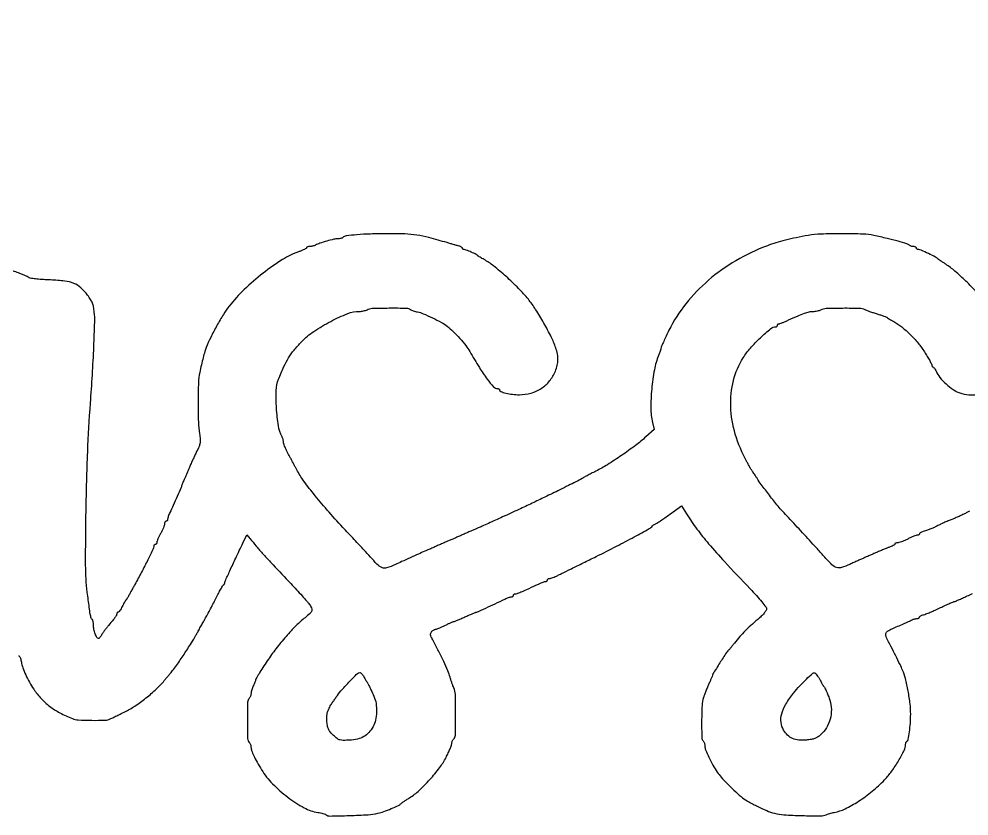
# Model space of a CAD drawing. Extents: x 1 to 218, y 1 to 45.
# Drawn here: x 57.5 to 109.6, y 0.8 to 44.6 of the extents above; entities that cross this region are included whole.
import ezdxf

# ---------------------------------------------------------------- set-up
doc = ezdxf.new("R2010")
doc.units = 0

msp = doc.modelspace()

# ---------------------------------------------------------------- linework, layer by layer
for points in [[(57.449026, 9.648123, 0.143482), (57.477255, 9.616719, -0.142328), (57.508448, 9.582176, -0.025803), (57.542458, 9.501759, -0.025955), (57.573431, 9.400421, -0.020965), (57.596354, 9.288942, 0.046966), (57.675391, 8.985417, 0.019748), (57.835183, 8.594562, 0.019189), (58.041886, 8.183532, 0.022305), (58.270175, 7.810289, 0.038189), (58.677911, 7.295504, 0.043242), (59.14385, 6.871636, 0.040394), (59.703126, 6.512386, 0.027073), (60.392484, 6.191129, 0.083346), (60.716325, 6.120185, 0.009895), (61.453977, 6.09837, 0.008518), (62.198622, 6.103774, 0.112156), (62.463982, 6.170874, -0.00367), (62.555165, 6.216473, -0.000422), (62.761052, 6.317335, -0.000509), (63.00618, 6.436855, -0.000415), (63.268835, 6.564321, 0.03459), (63.816853, 6.878198, 0.020136), (64.42964, 7.324578, 0.02014), (65.004138, 7.818475, 0.034798), (65.433855, 8.278956, -0.00176), (65.554579, 8.426786, -0.001482), (65.683435, 8.582502, -0.001494), (65.801888, 8.723925, -0.004147), (65.886287, 8.82241, 0.029223), (66.10789, 9.108895, 0.004325), (66.515715, 9.716269, 0.005096), (66.918023, 10.340529, 0.016128), (67.169409, 10.769554, -0.002084), (67.264102, 10.942093, -0.000991), (67.387392, 11.163498, -0.000982), (67.5172, 11.394462, -0.001393), (67.633628, 11.599333, 0.005878), (67.76091, 11.828055, 0.002447), (67.927558, 12.139613, 0.00242), (68.102797, 12.475042, 0.003128), (68.260207, 12.784667, -0.005218), (68.402919, 13.062502, -0.00787), (68.533546, 13.301222, -0.003738), (68.64858, 13.500325, -0.157967), (68.684881, 13.532556, 0.087362), (68.709527, 13.548951, 0.063176), (68.7304, 13.574589, 0.062128), (68.744526, 13.605143, 0.07739), (68.749333, 13.636015, -0.106167), (68.76865, 13.725966, -0.001147), (69.030502, 14.30396, -0.003402), (69.348897, 14.990088, -0.001889), (69.746077, 15.822805), (69.9656, 16.278609), (70.125901, 16.076805, 0.00869), (70.474858, 15.652841, 0.007484), (70.855874, 15.2193, 0.004414), (71.400036, 14.629057, 0.000914), (72.368454, 13.600839, -0.002999), (72.686646, 13.260162, -0.003317), (72.990146, 12.926875, -0.00308), (73.245553, 12.63909, -0.017026), (73.376674, 12.478806, -0.049812), (73.507354, 12.266643, -0.187692), (73.51983, 12.113818, -0.133839), (73.424836, 11.960846, -0.021135), (73.153214, 11.728921, 0.031248), (72.669759, 11.298927, 0.015443), (72.109088, 10.69769, 0.015088), (71.554374, 10.024818, 0.018918), (71.083638, 9.367438, 0.003643), (70.837986, 8.989467, 0.005564), (70.630952, 8.657702, 0.002202), (70.45836, 8.371319, 0.13531), (70.442667, 8.314392, -0.079184), (70.435313, 8.268251, -0.013795), (70.405514, 8.184981, -0.014678), (70.36461, 8.088398, -0.012692), (70.316188, 7.989511, 0.025219), (70.26773, 7.883933, 0.020909), (70.22671, 7.767253, 0.021412), (70.198144, 7.656959, 0.051949), (70.189188, 7.573433, -0.0485), (70.181807, 7.499819, -0.037596), (70.160154, 7.422186, -0.03866), (70.128527, 7.352204, -0.071036), (70.091079, 7.302279, 0.193689), (70.002953, 7.095434, 0.005288), (69.993405, 6.094854, 0.005297), (70.00504, 5.094428, 0.193143), (70.093577, 4.887223, -0.068511), (70.130019, 4.839145, -0.039008), (70.160734, 4.77284, -0.038148), (70.181676, 4.699893, -0.050872), (70.188667, 4.631362, 0.086062), (70.221469, 4.4422, 0.022835), (70.338116, 4.157667, 0.019592), (70.51904, 3.80491, 0.010721), (70.766643, 3.386667, 0.055284), (71.369267, 2.620398, 0.036425), (72.212252, 1.879395, 0.03686), (73.107015, 1.300055, 0.08763), (73.855286, 1.04701, -0.015613), (73.998459, 1.020585, -0.017214), (74.135067, 0.985971, -0.016834), (74.249115, 0.948651, -0.079195), (74.309153, 0.915228, 0.172167), (74.505833, 0.848948, 0.003372), (75.585693, 0.873459, 0.00764), (76.607471, 0.919179, 0.043494), (77.145003, 0.998732, 0.027683), (77.468835, 1.095091, 0.012533), (77.881672, 1.25504, 0.008363), (78.275333, 1.426803, 0.110039), (78.401333, 1.522062, -0.064495), (78.434498, 1.552206, -0.00292), (78.561438, 1.639626, -0.004846), (78.714035, 1.741256, -0.003447), (78.886924, 1.852307, 0.045484), (79.409628, 2.253785, 0.022487), (79.998751, 2.849359, 0.02249), (80.534105, 3.497987, 0.043777), (80.888972, 4.067108, 0.008981), (81.006291, 4.308689, 0.011431), (81.10534, 4.535795, 0.009507), (81.179821, 4.728173, 0.087819), (81.195333, 4.815809, -0.0606), (81.203059, 4.87932, -0.039076), (81.226422, 4.949768, -0.03894), (81.260641, 5.016116, -0.057912), (81.301167, 5.0673, 0.193127), (81.395657, 5.288418, 0.004714), (81.410176, 6.417665, 0.006991), (81.398618, 7.512701, 0.104714), (81.310817, 7.882349, -0.019333), (81.266453, 7.98635, -0.00691), (81.211022, 8.137861, -0.006844), (81.154737, 8.305891, -0.008037), (81.106153, 8.466667, 0.030332), (80.986062, 8.808293, 0.008638), (80.758704, 9.322991, 0.008582), (80.478709, 9.902041, 0.008475), (80.177877, 10.473584, -0.014164), (80.07826, 10.668183, -0.067361), (80.040169, 10.786982, -0.119754), (80.045763, 10.87622, -0.09825), (80.091416, 10.960417, -0.041519), (80.140548, 11.010509, -0.039177), (80.198197, 11.052877, -0.041693), (80.255408, 11.082091, -0.097505), (80.302351, 11.091333, 0.087235), (80.363689, 11.102117, 0.009683), (80.496941, 11.153406, 0.011557), (80.654171, 11.221726, 0.00912), (80.821151, 11.302646, -0.005459), (80.98518, 11.383624, -0.007679), (81.133345, 11.451989, -0.004842), (81.258695, 11.506062, -0.098265), (81.299046, 11.514312, 0.093812), (81.341265, 11.522557, 0.002922), (81.505302, 11.589175, 0.005618), (81.698055, 11.671318, 0.003852), (81.915, 11.768667, -0.003077), (82.131022, 11.866003, -0.004616), (82.320868, 11.948054, -0.00199), (82.483719, 12.015899, -0.098002), (82.517915, 12.022667, 0.10701), (82.575232, 12.035076, 0.000654), (83.062771, 12.257332, 0.002902), (83.58061, 12.497864, 0.002701), (84.108175, 12.750139, -0.016299), (84.210658, 12.795764, -0.016597), (84.315285, 12.83432, -0.016606), (84.40822, 12.861716, -0.063449), (84.468008, 12.869333, 0.072631), (84.511567, 12.875694, 0.087428), (84.548515, 12.894204, 0.100491), (84.573215, 12.921713, 0.133622), (84.582, 12.954, -0.109094), (84.589133, 12.986301, -0.099783), (84.60933, 13.013796, -0.095291), (84.639517, 13.032234, -0.089817), (84.675038, 13.038667, 0.08829), (84.776782, 13.056774, 0.010544), (84.99053, 13.140499, 0.008441), (85.30779, 13.278881, 0.002141), (85.818106, 13.514445, -0.007967), (85.990573, 13.591632, -0.010238), (86.151654, 13.656793, -0.008288), (86.287757, 13.706066, -0.082882), (86.347272, 13.716, 0.085634), (86.384463, 13.722417, 0.093748), (86.416057, 13.740871, 0.100347), (86.437187, 13.76837, 0.11428), (86.444667, 13.800667, -0.139299), (86.45384, 13.832953, -0.100023), (86.479623, 13.860463, -0.085487), (86.518184, 13.878987, -0.069431), (86.563666, 13.885333, 0.07258), (86.629324, 13.894915, 0.014118), (86.743325, 13.932446, 0.014731), (86.87482, 13.984319, 0.013154), (87.008166, 14.045718, 0.000014), (87.218272, 14.149251, 0.000001), (87.760338, 14.416383, 0.000002), (88.406963, 14.735047, 0.000001), (89.111667, 15.082337, 0.004139), (90.233706, 15.646894, 0.006079), (91.209788, 16.163274, 0.003306), (92.022306, 16.612841, 0.096633), (92.202, 16.765631, -0.063263), (92.226761, 16.789687, -0.020063), (92.269204, 16.819004, -0.019673), (92.319608, 16.848201, -0.020679), (92.371333, 16.872826, 0.043604), (92.450483, 16.915057, 0.003359), (92.651673, 17.048025, 0.004583), (92.889504, 17.210695, 0.00348), (93.147341, 17.39322), (93.796348, 17.859472), (94.077232, 17.41757, 0.017533), (94.646919, 16.587119, 0.016925), (95.279845, 15.788517, 0.01152), (96.152587, 14.807513, 0.003253), (97.557167, 13.319632, -0.007716), (97.910366, 12.93873, -0.011807), (98.203448, 12.596808, -0.007623), (98.432886, 12.307074, -0.165109), (98.467333, 12.2056, -0.152161), (98.439705, 12.116915, -0.024984), (98.329115, 11.972634, -0.024633), (98.17304, 11.806166, -0.016795), (97.9805, 11.632198, 0.008448), (97.594645, 11.295086, 0.014669), (97.287563, 11.00069, 0.015201), (97.005799, 10.696261, 0.009944), (96.69895, 10.329333, -0.002137), (96.578223, 10.180301, -0.002963), (96.468644, 10.047817, -0.001843), (96.375441, 9.937312, -0.037071), (96.34456, 9.906, 0.069749), (96.26627, 9.81552, 0.001116), (95.899131, 9.244987, 0.000595), (95.521675, 8.653985, 0.142753), (95.504, 8.593341, -0.095863), (95.498854, 8.566747, -0.001824), (95.445604, 8.43569, -0.004361), (95.381388, 8.283083, -0.002898), (95.305207, 8.109148, 0.006028), (95.221551, 7.914847, 0.004604), (95.13455, 7.700329, 0.004656), (95.056766, 7.497851, 0.010928), (95.003404, 7.344865, 0.066886), (94.925417, 6.916727, 0.010424), (94.903219, 6.055158, 0.005838), (94.909277, 5.159702, 0.194124), (94.991719, 4.965748, -0.078278), (95.025845, 4.918861, -0.038089), (95.054538, 4.85038, -0.036581), (95.074109, 4.77293, -0.043623), (95.080667, 4.697912, 0.095169), (95.122965, 4.477698, 0.015169), (95.298697, 4.073226, 0.017537), (95.522607, 3.638126, 0.023078), (95.758385, 3.259107, 0.029852), (95.973949, 2.982685, 0.012204), (96.29745, 2.632926, 0.011737), (96.67437, 2.262656, 0.012274), (97.062793, 1.916111, 0.045776), (97.390366, 1.68597, 0.014266), (97.920453, 1.401573, 0.014599), (98.473663, 1.144705, 0.037483), (98.890667, 1.001604, 0.048178), (99.41406, 0.917484, 0.00854), (100.4073, 0.871766, 0.005483), (101.4269, 0.853462, 0.113751), (101.723583, 0.919664, -0.028763), (101.8092, 0.954714, -0.012379), (101.926893, 0.991934, -0.012201), (102.054495, 1.025488, -0.015782), (102.173116, 1.049679, 0.070975), (102.770584, 1.241937, 0.030294), (103.503532, 1.655394, 0.028754), (104.257487, 2.207042, 0.03012), (104.930905, 2.833621, 0.033936), (105.317012, 3.298265, 0.021803), (105.702358, 3.883999, 0.018864), (106.011756, 4.449576, 0.116232), (106.087333, 4.770299, -0.05119), (106.092799, 4.823549, -0.048094), (106.10899, 4.87576, -0.051633), (106.132801, 4.919348, -0.103887), (106.161058, 4.946238, 0.211429), (106.233581, 5.052131, 0.011646), (106.299336, 5.458316, 0.017443), (106.348341, 5.935612, 0.015473), (106.366559, 6.434667, 0.031516), (106.33438, 6.994021, 0.015094), (106.226345, 7.705664, 0.014751), (106.079966, 8.391263, 0.043415), (105.925356, 8.847667, 0.009069), (105.782865, 9.157105, 0.002464), (105.546308, 9.641112, 0.00243), (105.305648, 10.121534, 0.009668), (105.150882, 10.412679, -0.032134), (105.016617, 10.695173, -0.163339), (105.007069, 10.866677, -0.185278), (105.102807, 10.996723, -0.043503), (105.3465, 11.124472, 0.002731), (105.65585, 11.255755, 0.002597), (105.968998, 11.392604, 0.002671), (106.248716, 11.518371, 0.007167), (106.446018, 11.611791, -0.028965), (106.511679, 11.639446, -0.021025), (106.587493, 11.662789, -0.021353), (106.661577, 11.678884, -0.042835), (106.721184, 11.684, 0.056974), (106.7702, 11.689603, 0.07632), (106.81169, 11.706175, 0.095379), (106.8395, 11.730691, 0.166024), (106.849333, 11.759488, -0.214304), (106.864077, 11.792306, -0.048352), (106.914726, 11.829214, -0.041853), (106.986701, 11.863932, -0.029979), (107.071947, 11.890849, 0.032498), (107.198881, 11.931632, 0.005386), (107.436848, 12.028511, 0.005893), (107.714555, 12.14894, 0.005183), (108.001555, 12.281027, -0.002663), (108.276286, 12.409149, -0.004061), (108.5162, 12.517131, -0.001517), (108.723283, 12.607571, -0.10254), (108.760736, 12.615333, 0.101225), (108.797897, 12.622934, 0.001762), (108.987954, 12.704874, 0.004379), (109.208834, 12.803336, 0.002894), (109.460961, 12.920152, -0.000606), (109.749158, 13.055285, -0.000402)], [(109.986401, 29.576025, 0.015603), (109.400293, 30.185427, 0.015596), (108.793366, 30.74238, 0.034118), (108.288667, 31.120577, -0.002691), (108.139634, 31.218273, -0.003729), (108.00715, 31.307575, -0.002339), (107.896756, 31.383951, -0.046222), (107.865333, 31.410541, 0.079852), (107.72903, 31.511033, 0.006895), (107.341029, 31.704307, 0.005796), (106.943038, 31.890104, 0.106696), (106.80762, 31.919333, -0.064522), (106.75883, 31.925656, -0.08219), (106.717488, 31.944204, -0.09879), (106.689832, 31.971712, -0.148876), (106.68, 32.004, 0.17482), (106.668348, 32.036308, 0.093122), (106.635233, 32.063796, 0.073362), (106.585904, 32.082399, 0.053595), (106.5276, 32.088667, -0.041733), (106.463349, 32.094039, -0.034229), (106.39634, 32.110101, -0.035468), (106.336481, 32.133636, -0.072945), (106.294767, 32.161635, 0.111033), (106.156942, 32.239747, 0.006119), (105.677515, 32.378759, 0.008771), (105.0755, 32.534041, 0.005178), (104.351667, 32.699356, 0.045873), (103.75787, 32.772464, 0.00764), (102.606805, 32.790354, 0.008329), (101.449616, 32.771378, 0.034353), (100.753333, 32.700298, 0.007882), (100.086753, 32.574743, 0.010942), (99.494157, 32.439847, 0.012219), (98.969644, 32.294603, 0.01713), (98.509667, 32.137648, 0.041307), (96.782681, 31.312644, 0.045536), (95.274274, 30.237519, 0.047341), (94.036087, 28.950186, 0.052573), (93.111016, 27.49506, 0.004824), (92.958141, 27.179858, 0.005778), (92.820521, 26.880082, 0.005011), (92.710133, 26.625263, 0.037639), (92.668353, 26.500667, -0.00971), (92.642738, 26.407283, -0.006497), (92.609981, 26.301435, -0.006543), (92.575549, 26.199654, -0.01279), (92.544996, 26.119667, 0.051016), (92.311053, 25.331422, 0.023927), (92.163801, 24.276757, 0.023859), (92.118215, 23.22143, 0.055602), (92.209365, 22.436667), (92.297256, 22.055667), (91.847461, 21.650406, -0.02162), (91.269685, 21.173421, -0.011372), (90.513999, 20.629178, -0.011367), (89.738828, 20.122775, -0.022881), (89.101622, 19.766187, 0.002408), (88.842847, 19.634981, 0.003591), (88.617914, 19.51752, 0.001563), (88.426972, 19.41529, 0.074109), (88.392, 19.389108, -0.079437), (88.354887, 19.361932, -0.000542), (88.001475, 19.181334, -0.002107), (87.59563, 18.976648, -0.001344), (87.122, 18.74186, -0.001461), (86.3077, 18.34387, -0.002291), (85.605055, 18.006958, -0.002199), (84.879089, 17.666848, -0.001215), (83.989333, 17.25739, -0.000158), (83.208273, 16.900548, -0.001385), (82.861682, 16.743493, -0.003106), (82.655357, 16.652223, -0.008431), (82.507667, 16.590925, 0.007051), (82.411925, 16.551498, 0.001341), (82.23885, 16.476802, 0.001431), (82.037239, 16.388462, 0.001314), (81.830333, 16.296445, -0.00104), (81.623428, 16.204291, -0.00113), (81.421817, 16.115543, -0.00106), (81.248772, 16.040273, -0.005549), (81.153, 16.000111, 0.00493), (81.057214, 15.960083, 0.000944), (80.884183, 15.885376, 0.001006), (80.682572, 15.797395, 0.000926), (80.475667, 15.706151, -0.000213), (80.262548, 15.611802, -0.000193), (80.042279, 15.514502, -0.000193), (79.845071, 15.427571, -0.00062), (79.713667, 15.369901, 0.001927), (79.378035, 15.221554, 0.000749), (78.914788, 15.013833, 0.000753), (78.449592, 14.803556, 0.001798), (78.105, 14.645672, -0.030745), (77.625852, 14.458858, -0.188713), (77.366188, 14.475173, -0.094967), (77.098776, 14.66817, -0.004923), (76.37408, 15.451667, 0.002006), (76.149713, 15.697095, 0.000861), (75.84833, 16.022996, 0.000852), (75.5261, 16.369053, 0.001125), (75.231201, 16.683257, -0.00898), (74.364423, 17.636347, -0.011989), (73.614481, 18.533844, -0.013192), (73.021493, 19.320866, -0.036452), (72.661122, 19.913348, 0.002401), (72.580747, 20.068343, 0.001982), (72.493616, 20.232825, 0.002001), (72.412463, 20.383116, 0.005354), (72.353074, 20.489333, -0.014101), (72.208956, 20.758016, -0.014965), (72.083213, 21.02918, -0.013353), (71.988924, 21.266923, -0.087942), (71.966667, 21.39249, 0.048945), (71.961316, 21.447021, 0.022003), (71.94422, 21.516995, 0.021534), (71.91951, 21.589923, 0.027404), (71.890252, 21.654649, -0.081178), (71.692367, 22.257163, -0.023921), (71.587708, 23.226992, -0.023761), (71.575884, 24.199963, -0.08483), (71.701924, 24.807333, -0.012236), (71.995958, 25.506019, -0.031533), (72.251527, 25.989981, -0.035455), (72.547317, 26.404497, -0.01945), (72.963228, 26.86966, -0.051987), (73.634253, 27.433096, -0.028246), (74.559788, 27.985508, -0.027346), (75.492411, 28.409793, -0.093338), (76.144897, 28.532667, 0.033119), (76.247892, 28.539496, 0.022993), (76.362718, 28.560202, 0.023271), (76.4716, 28.590444, 0.043513), (76.555617, 28.626405, -0.115785), (76.83974, 28.702247, -0.006324), (77.770556, 28.718688, -0.005031), (78.718545, 28.713903, -0.164008), (78.932061, 28.638318, 0.064155), (78.991085, 28.603161, 0.018512), (79.090192, 28.564485, 0.018294), (79.206194, 28.528797, 0.018553), (79.323955, 28.501873, -0.052969), (79.636527, 28.407401, -0.012312), (80.137305, 28.181378, -0.01296), (80.632093, 27.927227, -0.040628), (80.944184, 27.722021, -0.028079), (81.274775, 27.432655, -0.016003), (81.642131, 27.048963, -0.01592), (81.974206, 26.654558, -0.037976), (82.187773, 26.337007, 0.009257), (82.712419, 25.451062, 0.022082), (83.142443, 24.818877, 0.024251), (83.491752, 24.395622, 0.211139), (83.709609, 24.299333, -0.059386), (83.751826, 24.294301, -0.078305), (83.787573, 24.279459, -0.096696), (83.811514, 24.257482, -0.160191), (83.82, 24.231675, 0.310976), (83.885652, 24.136326, 0.030098), (84.168132, 24.047507, 0.032495), (84.526799, 23.982429, 0.028639), (84.906434, 23.960667, 0.069199), (85.542204, 24.04908, 0.07577), (86.108591, 24.307199, 0.076993), (86.565293, 24.718008, 0.074837), (86.881609, 25.251525, 0.036799), (86.98752, 25.579659, 0.056302), (87.025098, 25.875936, 0.05423), (86.996119, 26.181105, 0.031351), (86.899193, 26.537256, 0.032557), (86.652922, 27.130481, 0.01369), (86.249262, 27.894689, 0.013765), (85.798909, 28.644519, 0.028561), (85.399363, 29.197718, 0.024361), (84.863756, 29.794629, 0.01485), (84.177719, 30.448067, 0.014565), (83.490678, 31.02939, 0.042236), (82.973333, 31.3748, -0.005579), (82.856752, 31.440843, -0.007266), (82.751613, 31.504027, -0.005575), (82.665195, 31.559028, -0.064322), (82.634667, 31.585078, 0.09639), (82.541622, 31.654745, 0.008263), (82.270377, 31.780453, 0.008262), (81.995126, 31.897131, 0.096399), (81.881038, 31.919333, -0.078913), (81.845498, 31.924978, -0.090782), (81.81533, 31.941305, -0.100777), (81.795161, 31.965604, -0.123601), (81.788, 31.99413, 0.197041), (81.774859, 32.026181, 0.055435), (81.732041, 32.060937, 0.046844), (81.67043, 32.092814, 0.034762), (81.5975, 32.116526, -0.006421), (81.49458, 32.143652, -0.001579), (81.32617, 32.190931, -0.001616), (81.133586, 32.246328, -0.001616), (80.941333, 32.302977, 0.008059), (79.947576, 32.581933, 0.026995), (79.285206, 32.718667, 0.02855), (78.631269, 32.779336, 0.009846), (77.681667, 32.794279, 0.00687), (76.743066, 32.777667, 0.013186), (75.991474, 32.73417, 0.010562), (75.412156, 32.67294, 0.158066), (75.230567, 32.587459, -0.089238), (75.185832, 32.558437, -0.03367), (75.115013, 32.534166, -0.03204), (75.032608, 32.517564, -0.033699), (74.950142, 32.512, 0.057467), (74.731632, 32.486803, 0.011159), (74.346454, 32.387658, 0.012025), (73.962326, 32.269549, 0.042122), (73.724649, 32.167223, -0.038729), (73.655989, 32.13711, -0.023341), (73.570738, 32.111743, -0.023302), (73.483124, 32.094351, -0.037357), (73.407149, 32.088667, 0.036178), (73.341857, 32.083936, 0.054693), (73.286746, 32.069634, 0.071614), (73.248995, 32.048706, 0.234572), (73.236667, 32.023873, -0.265025), (73.218391, 31.991815, -0.015277), (73.115518, 31.935084, -0.019983), (72.982294, 31.873426, -0.013057), (72.824245, 31.8126, 0.054497), (71.913188, 31.372331, 0.026213), (70.849491, 30.62658, 0.025742), (69.816909, 29.729407, 0.034963), (68.990006, 28.812965, 0.027099), (68.678303, 28.366986, 0.012239), (68.316727, 27.751768, 0.012257), (67.97685, 27.102657, 0.020926), (67.729608, 26.543, 0.023329), (67.658743, 26.334411, 0.006157), (67.565253, 25.994668, 0.006124), (67.466546, 25.598146, 0.005641), (67.374714, 25.188333, 0.044259), (67.307063, 24.630557, 0.007483), (67.288509, 23.556378, 0.00817), (67.303679, 22.475599, 0.032768), (67.366948, 21.817793, -0.018515), (67.404731, 21.515572, -0.065321), (67.396312, 21.320418, -0.058026), (67.337343, 21.122438, -0.012542), (67.188016, 20.797266, 0.003629), (67.077416, 20.567321, 0.002744), (66.959204, 20.313316, 0.002773), (66.850807, 20.073516, 0.006432), (66.772808, 19.89214, -0.001572), (66.704309, 19.728492, -0.001163), (66.627548, 19.547884, -0.001175), (66.554237, 19.377611, -0.002641), (66.497641, 19.248871, 0.006267), (66.452071, 19.14314, 0.008418), (66.413615, 19.046175, 0.006116), (66.383921, 18.964448, 0.084267), (66.378667, 18.933491, -0.104267), (66.365085, 18.869071, -0.000786), (66.145416, 18.373362, -0.003361), (65.926348, 17.889876, -0.005835), (65.737091, 17.491825, 0.016407), (65.690995, 17.389342, 0.016731), (65.652041, 17.284715, 0.016741), (65.624361, 17.191777, 0.064086), (65.616667, 17.131992, -0.072631), (65.610306, 17.088433, -0.087428), (65.591796, 17.051485, -0.100491), (65.564287, 17.026785, -0.133622), (65.532, 17.018, 0.169981), (65.499616, 17.006663, 0.093519), (65.471905, 16.974476, 0.074395), (65.45298, 16.926512, 0.055156), (65.446314, 16.869833, -0.078931), (65.433044, 16.789855, -0.016722), (65.383716, 16.656951, -0.017113), (65.315358, 16.505129, -0.015513), (65.234647, 16.353191, 0.01266), (65.153997, 16.203438, 0.015083), (65.085878, 16.058188, 0.013914), (65.035939, 15.933353, 0.088407), (65.024, 15.866358, -0.069825), (65.017652, 15.821123, -0.085735), (64.999129, 15.782768, -0.100094), (64.97162, 15.757124, -0.138577), (64.939333, 15.748, 0.128685), (64.907045, 15.73955, 0.100722), (64.879537, 15.715777, 0.089095), (64.861041, 15.680216, 0.075617), (64.854667, 15.638306, -0.11314), (64.823532, 15.502476, -0.00255), (64.527943, 14.899426, -0.005996), (64.187006, 14.232934, -0.005367), (63.817594, 13.549537, 0.00022), (63.711351, 13.35774, 0.000231), (63.606965, 13.168891, 0.000221), (63.517001, 13.005786, 0.001031), (63.465394, 12.911667, -0.007935), (63.426916, 12.843733, -0.008902), (63.387705, 12.77964, -0.008301), (63.352509, 12.726319, -0.046374), (63.330667, 12.7, 0.062939), (63.306818, 12.669251, 0.004644), (63.253328, 12.576836, 0.006401), (63.191778, 12.464861, 0.00481), (63.126834, 12.340167, -0.016661), (63.059776, 12.218538, -0.023895), (62.991821, 12.115932, -0.021342), (62.930319, 12.039162, -0.216462), (62.894001, 12.022667, 0.122921), (62.866795, 12.015876, 0.100769), (62.843621, 11.996746, 0.091005), (62.828051, 11.968133, 0.079373), (62.822667, 11.934427, -0.10426), (62.8062, 11.856315, -0.050744), (62.755588, 11.767287, -0.019791), (62.647403, 11.627291, -0.001963), (62.373468, 11.303, 0.009384), (62.255745, 11.159365, 0.008712), (62.140476, 11.007857, 0.008729), (62.042669, 10.869544, 0.02881), (61.98524, 10.773833, -0.023349), (61.942572, 10.700932, -0.03133), (61.896933, 10.639487, -0.032325), (61.854381, 10.595262, -0.189978), (61.824854, 10.583994, -0.276016), (61.74198, 10.634752, -0.031546), (61.648931, 10.843357, -0.035959), (61.576618, 11.090539, -0.05323), (61.552667, 11.314883, 0.025577), (61.547112, 11.423391, 0.03231), (61.530423, 11.522465, 0.033927), (61.506256, 11.600781, 0.163966), (61.476944, 11.636139, -0.191292), (61.421566, 11.710641, -0.021373), (61.374861, 11.921035, -0.011804), (61.317729, 12.293752, -0.001402), (61.212907, 13.123333, -0.030416), (61.120776, 14.605688, -0.004453), (61.143825, 17.619467, -0.005447), (61.231984, 20.830644, -0.009442), (61.384612, 23.495, 0.004155), (61.490481, 25.054199, 0.004295), (61.569114, 26.597867, 0.003267), (61.617135, 27.939776, 0.033377), (61.596289, 28.495537, 0.022458), (61.554228, 28.775484, 0.046115), (61.491684, 28.988017, 0.046217), (61.391344, 29.185191, 0.022655), (61.230137, 29.41663, 0.045882), (60.852021, 29.826268, 0.085666), (60.471342, 30.06641, 0.068358), (59.975164, 30.195941, 0.020784), (59.198736, 30.256072, -0.007444), (58.801949, 30.276174, -0.009834), (58.441275, 30.306969, -0.007544), (58.142219, 30.343007, -0.089576), (58.031628, 30.378883, 0.031087), (57.519023, 30.614107, 0.018929), (56.888415, 30.830251, 0.01827)], [(109.593528, 17.57355, 0.014344), (109.44796, 17.498011, -0.012642), (109.281612, 17.410968, -0.006844), (109.072915, 17.311924, -0.006814), (108.857571, 17.216842, -0.010682), (108.669667, 17.141616, 0.010191), (108.476061, 17.064329, 0.005603), (108.242229, 16.962307, 0.005583), (108.007203, 16.853443, 0.008899), (107.809029, 16.75458, -0.012337), (107.622447, 16.663097, -0.010847), (107.423456, 16.576728, -0.010965), (107.240495, 16.50663, -0.031947), (107.110529, 16.469247, 0.026761), (107.010486, 16.44159, 0.038706), (106.92606, 16.405836, 0.043788), (106.866035, 16.367743, 0.23356), (106.849333, 16.333939, -0.143079), (106.840651, 16.304218, -0.0996), (106.816242, 16.278895, -0.084187), (106.779743, 16.261833, -0.067424), (106.736682, 16.256, 0.084392), (106.670446, 16.24474, 0.01079), (106.534771, 16.193927, 0.012375), (106.375249, 16.125601, 0.010018), (106.207516, 16.044688, -0.012987), (106.037187, 15.963765, -0.014731), (105.869828, 15.895344, -0.014017), (105.725039, 15.845654, -0.075185), (105.642833, 15.833021, 0.04371), (105.586114, 15.827916, 0.063389), (105.538191, 15.812896, 0.082994), (105.505754, 15.790897, 0.205117), (105.494667, 15.765009, -0.245186), (105.477801, 15.732682, -0.024417), (105.401401, 15.684762, -0.026322), (105.298811, 15.634094, -0.017791), (105.177167, 15.586837, 0.009808), (105.022983, 15.529756, 0.004032), (104.816143, 15.4466, 0.003987), (104.595532, 15.353771, 0.005106), (104.394, 15.264622, -0.001136), (104.203301, 15.178449, -0.001195), (104.015381, 15.094585, -0.001143), (103.852909, 15.022986, -0.005369), (103.759, 14.983054, 0.006899), (103.66094, 14.941002, 0.001144), (103.473464, 14.857009, 0.001256), (103.253447, 14.757167, 0.001111), (103.024748, 14.652077, -0.032336), (102.577015, 14.479286, -0.154023), (102.306049, 14.479824, -0.118923), (102.047027, 14.636629, -0.01596), (101.605838, 15.102883, 0.00357), (101.195998, 15.558086, 0.000664), (100.4362, 16.387743, 0.000542), (99.669414, 17.220984, 0.005658), (99.350408, 17.559125, -0.022963), (99.092158, 17.852574, -0.003832), (98.626964, 18.442048, -0.003704), (98.17058, 19.038635, -0.025064), (97.962098, 19.346333, 0.004215), (97.879977, 19.479138, 0.005664), (97.80322, 19.597952, 0.003981), (97.737107, 19.696086, 0.058736), (97.709803, 19.727333, -0.053115), (97.686126, 19.753824, -0.010199), (97.649543, 19.806973, -0.01076), (97.609276, 19.871067, -0.00973), (97.570386, 19.939, -0.000045), (97.528234, 20.016086, -0.000027), (97.477808, 20.108333, -0.000027), (97.427395, 20.200581, -0.000045), (97.385283, 20.277667, -0.052027), (96.749297, 21.799052, -0.064259), (96.499134, 23.314021, -0.069747), (96.647676, 24.737712, -0.080293), (97.183407, 25.992667, -0.040044), (97.57461, 26.513989, -0.022077), (98.128523, 27.08757, -0.016391), (98.688223, 27.584352, -0.175039), (98.969684, 27.686, 0.092633), (99.004161, 27.692443, 0.096207), (99.03347, 27.710871, 0.099299), (99.053085, 27.738362, 0.105836), (99.06, 27.770667, -0.096242), (99.066278, 27.802982, -0.097244), (99.084191, 27.830463, -0.098575), (99.110927, 27.848861, -0.101907), (99.142352, 27.855333, 0.086876), (99.194659, 27.864491, 0.006365), (99.331765, 27.915998, 0.008722), (99.494375, 27.982752, 0.006494), (99.671519, 28.061853, -0.005838), (100.190818, 28.294555, -0.018612), (100.54473, 28.432797, -0.02781), (100.808502, 28.50852, -0.056047), (101.023239, 28.532667, 0.031581), (101.131477, 28.53951, 0.022781), (101.250706, 28.560202, 0.023137), (101.362687, 28.590431, 0.045399), (101.447617, 28.626405, -0.115685), (101.73233, 28.702465, -0.00658), (102.647745, 28.718526, -0.006646), (103.562544, 28.710376, -0.11384), (103.851457, 28.636941, 0.027718), (103.94459, 28.595329, 0.005591), (104.114772, 28.532516, 0.005886), (104.314667, 28.463906, 0.005475), (104.521, 28.398287, -0.005463), (104.718706, 28.335417, -0.007857), (104.89221, 28.275109, -0.004598), (105.036371, 28.22094, -0.113921), (105.071333, 28.197251, 0.064165), (105.1024, 28.17139, 0.004733), (105.196603, 28.112777, 0.006522), (105.310896, 28.045183, 0.004898), (105.438335, 27.973691, -0.042737), (105.876247, 27.682471, -0.026482), (106.338777, 27.272497, -0.025836), (106.772458, 26.798439, -0.031583), (107.1245, 26.311671, -0.00625), (107.278577, 26.060646, -0.008919), (107.40853, 25.833763, -0.005509), (107.511581, 25.64117, -0.120653), (107.526667, 25.579562, 0.065643), (107.53145, 25.543285, 0.082978), (107.545466, 25.512542, 0.099132), (107.566259, 25.491979, 0.14659), (107.590665, 25.484667, -0.21073), (107.621602, 25.471022, -0.029828), (107.666413, 25.415653, -0.029749), (107.714159, 25.339712, -0.021271), (107.758658, 25.249727, 0.067583), (107.967055, 24.911101, 0.036267), (108.305417, 24.554488, 0.03621), (108.693802, 24.248831, 0.064493), (109.056722, 24.0665, 0.063757), (109.55715, 23.960142, 0.049833), (110.113057, 23.969877, 0.051238)]]:
    msp.add_lwpolyline(points, format="xyb")
for points in [[(76.376058, 8.487833, 0.00647), (76.425128, 8.39558, 0.007989), (76.473327, 8.310959, 0.006738), (76.515778, 8.241284, 0.057034), (76.538667, 8.212667, -0.075553), (76.581079, 8.155435, -0.007585), (76.658561, 8.003567, -0.006702), (76.766401, 7.776389, -0.001855), (76.929614, 7.4168, -0.067915), (77.044631, 7.026752, -0.043842), (77.074565, 6.55599, -0.044389), (77.02278, 6.099036, -0.083481), (76.889474, 5.753441, -0.051938), (76.648009, 5.428113, -0.0769), (76.371199, 5.206541, -0.073328), (76.030269, 5.072294, -0.042851), (75.594816, 5.009561, -0.011644), (75.242964, 4.997544, -0.074013), (75.066255, 5.021889, -0.09182), (74.921258, 5.095139, -0.02273), (74.716083, 5.266686, -0.02618), (74.545602, 5.440184, -0.068431), (74.448909, 5.58534, -0.065922), (74.393008, 5.75441, -0.022974), (74.356711, 6.008783, -0.020939), (74.344066, 6.243058, -0.041036), (74.357118, 6.429273, -0.046426), (74.398567, 6.595202, -0.036317), (74.472633, 6.765531, -0.005455), (74.536979, 6.885102, -0.00716), (74.598466, 6.992762, -0.0054), (74.652051, 7.081342, -0.065641), (74.677145, 7.112, 0.045778), (74.702315, 7.140379, 0.005337), (74.75187, 7.209301, 0.006373), (74.809008, 7.29283, 0.00517), (74.868196, 7.383791, -0.039324), (75.112563, 7.708512, -0.010458), (75.552035, 8.185343, -0.004645), (76.02358, 8.666936, -0.199238), (76.153067, 8.720667, -0.159321), (76.200802, 8.70506, -0.043781), (76.261052, 8.652272, -0.039577), (76.322548, 8.576952, -0.032431)], [(101.378021, 8.336576, 0.004174), (101.449927, 8.205321, 0.005612), (101.517371, 8.087731, 0.003938), (101.575662, 7.990452, 0.058335), (101.600135, 7.959194, -0.081069), (101.660668, 7.874226, -0.010738), (101.754175, 7.673397, -0.012832), (101.85007, 7.439184, -0.013668), (101.931687, 7.205199, -0.071933), (102.017182, 6.690697, -0.07082), (101.954228, 6.170169, -0.071249), (101.749196, 5.690605, -0.074311), (101.420083, 5.295579, -0.041131), (101.265234, 5.178932, -0.054082), (101.106452, 5.101184, -0.045076), (100.913216, 5.050362, -0.019168), (100.64754, 5.015963, -0.04613), (100.22719, 5.016705, -0.080021), (99.890029, 5.104113, -0.088263), (99.619707, 5.284888, -0.068167), (99.399395, 5.563447, -0.106249), (99.258508, 5.986684, -0.093712), (99.294452, 6.451109, -0.070018), (99.520062, 6.978939, -0.031972), (99.949, 7.595728, -0.017407), (100.282984, 7.987145, -0.016538), (100.648946, 8.361342, -0.009025), (100.993291, 8.679186, -0.268459), (101.105123, 8.702181, -0.133469), (101.151559, 8.671283, -0.019276), (101.223754, 8.581962, -0.020716), (101.302408, 8.466942, -0.016386)]]:
    msp.add_lwpolyline(points, format="xyb", close=True)

doc.saveas('drawing.dxf')
